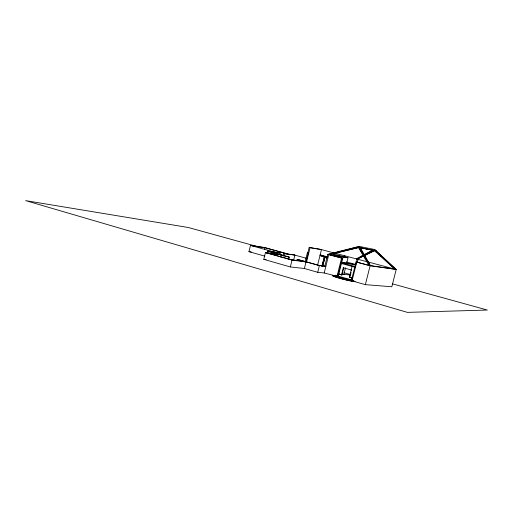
<?xml version="1.0" encoding="UTF-8"?>
<svg xmlns="http://www.w3.org/2000/svg" width="513" height="513" viewBox="0 0 513 513"><rect width="100%" height="100%" fill="white"/><g stroke="black" fill="none" stroke-linecap="round" stroke-linejoin="round"><path stroke-width="0.77" d="M264.772 256.128L248.952 251.639L250.479 245.406L264.49 247.523L288.088 254.05M264.477 249.222L264.849 247.689L251.37 245.656M333.046 275.725A11.684 0.776 14.2 0 0 340.889 278.674A11.684 0.776 14.2 0 0 354.823 281.656L354.887 281.406A11.684 0.769 14.2 0 1 339.471 278.014A11.684 0.769 14.2 0 1 334.309 275.577L324.197 272.974L317.727 272.3L304.389 268.504L290.352 266.952L263.804 259.354L265.465 252.582L280.643 254.692M267.004 253.262L267.536 251.107L279.271 252.787L280.188 253.044L279.841 254.442M275.199 253.794L275.545 252.383L250.479 245.406M280.528 257.058L281.066 254.884L266.446 252.858M283.138 255.487L283.644 253.416L294.488 254.967M283.875 256.429L284.555 253.666L294.911 255.147L293.577 260.527M288.203 259.212L288.748 257.026L289.268 257.096L288.729 259.283M290.352 266.952L292.064 260.046L306.543 261.912M296.809 260.848L297.168 259.373L297.681 259.443L319.894 265.638M305.062 262.092L307.364 252.794L308.736 253.108L307.364 252.794M307.826 252.864L309.172 247.439L321.003 249.446M304.389 268.504L306.037 261.848M305.966 262.342L308.275 253.037M306.428 262.399L310.083 247.683L321.465 249.607L317.541 265.368M317.727 272.3L319.4 265.574L325.845 266.369L318.881 265.356M321.779 266.285L324.363 257.096L322.068 266.324M322.574 265.683L324.973 257.263L322.863 265.721M324.844 266.093L327.775 254.352L359.164 246.407L374.605 249.485L396.209 269.466L391.817 286.773L365.352 284.644L351.777 280.791M324.197 272.974L328.775 254.621L358.85 247.497L329.243 254.692L342.729 258.315L338.285 276.09L337.823 276.045L342.274 258.244L342.729 258.315M333.097 255.487L333.476 253.98L334.348 254.121M338.105 277.071A8.606 0.564 14.2 0 1 337.079 276.097L341.594 258.065M344.358 257.334L344.742 255.807M341.517 274.917L343.293 267.812L343.729 267.863L341.953 274.962L338.259 274M341.664 274.25L343.838 274.474L345.518 267.767M333.476 253.98L348.019 257.77L346.628 263.342L343.421 262.476M352.399 277.975L349.391 277.135L352.085 266.407M349.391 277.135L349.828 277.174L351.078 272.179M351.52 279.078L351.694 278.379L352.38 278.572M369.482 265.503L356.048 261.944L351.54 279.925L351.989 279.963M355.996 263.74L357.163 259.116L374.343 250.53L374.605 249.485L395.85 269.415M334.579 275.866A10.145 0.667 14.2 0 0 341.369 278.424A10.145 0.667 14.2 0 0 353.495 281.015L352.168 280.367L356.747 262.137M357.324 262.451L358.1 259.366M365.352 284.644L370.117 265.728L359.164 246.407L358.42 247.413L369.052 265.439M356.811 247.003L376.202 250.985L372.797 250.132L356.221 258.866L356.618 258.93M360.761 256.75L363.518 255.294M364.903 254.57L372.496 250.575M377.068 252.729L374.727 250.607L357.163 259.116M329.006 254.23L356.484 247.279M339.497 274.019L338.054 273.865L341.953 274.962M349.956 274.962L342.876 274.211L343.838 274.474M263.804 259.354L266.125 259.636M351.187 269.985L351.617 270.037L343.293 267.812M291.589 259.828L305.049 261.572M248.952 251.639L251.299 251.96M306.017 258.219L306.479 258.283L294.013 254.903M345.666 263.086L355.804 264.509L346.32 261.944M341.216 262.585L355.964 264.657M269.011 251.447L280.188 253.044M370.239 265.612L395.215 269.203L382.922 258.045M337.342 255.974L347.057 257.513M330.244 254.961L348.019 257.77M328.243 254.422L327.775 254.352L342.274 258.244M328.98 254.544L345.249 257.122M360.267 247.676L371.617 249.902M372.374 250.049L372.797 250.132M360.402 247.805L374.727 250.607M320.574 249.369L396.209 269.466L370.117 265.728L356.048 261.944M309.172 247.439L310.083 247.683M336.361 255.711L338.33 256.243M327.653 256.898L320.157 254.865L327.275 257.513M323.741 256.538L319.99 255.525L326.954 258.135M324.075 257.051L324.684 257.218M341.209 262.682L354.951 266.427M341.004 263.387L355.079 267.228M263.983 247.446L287.601 253.98M283.644 253.416L284.555 253.666M258.661 246.92L188.348 227.509L25.65 200.628L407.393 312.372L487.35 310.038L392.317 283.811M268.075 251.184L289.268 257.096M267.536 251.107L288.748 257.026M297.168 259.373L319.4 265.574M344.018 272.762L350.828 274.66M267.01 252.935L292.602 260.117M265.465 252.582L292.064 260.046M349.828 277.174L352.072 277.809M335.361 275.263L338.285 276.09M337.079 276.097L335.726 275.712A10.145 0.667 14.2 0 0 340.145 277.815A10.145 0.667 14.2 0 0 353.56 280.765M353.495 281.015L354.887 281.406M378.241 253.794L381.749 256.981M374.343 250.53L394.856 269.152M359.639 248.831L362.396 253.499M363.178 254.833L363.967 256.167M364.756 257.5L365.545 258.834M366.333 260.168L367.116 261.502M368.296 263.502L369.084 264.836M360.382 247.894L370.546 265.785M352.168 280.367A8.606 0.564 14.2 0 1 338.683 277.257M352.232 280.124L337.144 275.853A8.606 0.564 14.2 0 0 340.812 277.616A8.606 0.564 14.2 0 0 352.232 280.124"/></g></svg>
